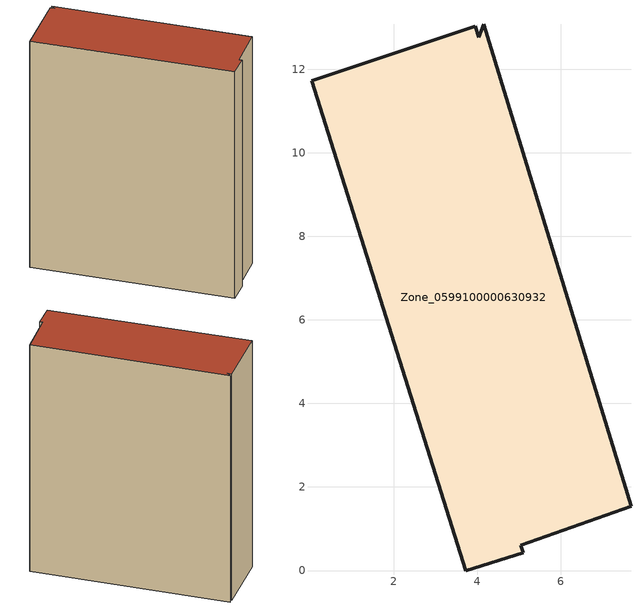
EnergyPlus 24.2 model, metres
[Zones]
Zone_0599100000630932
 floor ground (C_G): 3.96,13.03 4.04,12.77 4.15,13.07 7.68,1.54 5.04,0.6 5.1,0.42 3.73,0 0.03,11.72 z0.36
 wall outside (C_F): 3.96,13.03 0.03,11.72 3.73,0 5.1,0.42 5.04,0.6 7.68,1.54 4.15,13.07 4.04,12.77 3.96,13.03 z0.36:15.18
 roof outside (C_R): 4.04,12.77 3.96,13.03 0.03,11.72 3.73,0 5.1,0.42 5.04,0.6 7.68,1.54 4.15,13.07 z15.18
[BUILDING]
Pand.0599100000630932: North Axis=0; Terrain=City; Loads Convergence Tolerance Value=0.04; Temperature Convergence Tolerance Value=0.4; Solar Distribution=FullExterior; Maximum Number of Warmup Days=25; Minimum Number of Warmup Days=1
[Site:Location]
Rotterdam.The.Hague.AP_ZH_NLD Design_Conditions: Latitude=51.96; Longitude=4.45; Time Zone=1; Elevation=-4.5
[SITE:GROUNDTEMPERATURE:BUILDINGSURFACE]
18, 18, 18, 18, 18, 18, 18, 18, 18, 18, 18, 18
[MATERIAL] Thermal Absorptance=0.9; Solar Absorptance=0.7; Visible Absorptance=0.7
Name | Roughness | Thickness | Conductivity | Density | Specific Heat
G.TI.1946 | MediumSmooth | 0.15 | 1 | 540 | 1210
F.TI.1946 | Rough | 0.3 | 0.857143 | 1920 | 840
R.TI.1946 | MediumRough | 0.2 | 0.1 | 1500 | 1000
[CONSTRUCTION]
C_G: G.TI.1946
C_F: F.TI.1946
C_R: R.TI.1946
[ZONE]
Zone_0599100000630932: Type=1; Multiplier=1; Ceiling Height=Autocalculate; Volume=Autocalculate; Floor Area=autocalculate; Part of Total Floor Area=Yes
[ZONEINFILTRATION:DESIGNFLOWRATE]
Infil_Zone_0599100000630932: Zone or ZoneList or Space or SpaceList=Zone_0599100000630932; Schedule=AlwaysOn; Design Flow Rate Calculation Method=Flow/Area; Flow Rate per Floor Area=0.003; Constant Term Coefficient=1; Temperature Term Coefficient=0; Velocity Term Coefficient=0; Velocity Squared Term Coefficient=0
[HVACTEMPLATE:ZONE:IDEALLOADSAIRSYSTEM]
Zone_0599100000630932: Maximum Heating Supply Air Temperature=50; Minimum Cooling Supply Air Temperature=13; Maximum Heating Supply Air Humidity Ratio=0.0156; Minimum Cooling Supply Air Humidity Ratio=0.0077; Heating Limit=NoLimit; Cooling Limit=NoLimit; Dehumidification Control Type=ConstantSensibleHeatRatio; Cooling Sensible Heat Ratio=0.7; Dehumidification Setpoint=60; Humidification Control Type=None; Humidification Setpoint=30; Outdoor Air Method=None; Outdoor Air Flow Rate per Person=0.00944; Outdoor Air Flow Rate per Zone Floor Area=0; Outdoor Air Flow Rate per Zone=0; Demand Controlled Ventilation Type=None; Outdoor Air Economizer Type=NoEconomizer; Heat Recovery Type=None; Sensible Heat Recovery Effectiveness=0.7; Latent Heat Recovery Effectiveness=0.65
[ZONECONTROL:THERMOSTAT]
ThermostatControl_Zone_0599100000630932: Zone or ZoneList=Zone_0599100000630932; Control Type Schedule=DualSetpointControlType; Control 1=Thermostat_Zone_0599100000630932; Temperature Difference Between Cutout And Setpoint=0
[THERMOSTATSETPOINT:DUALSETPOINT]
Thermostat_Zone_0599100000630932: Heating Setpoint Temperature Schedule=HeatingSetpoint_Zone_0599100000630932; Cooling Setpoint Temperature Schedule=CoolingSetpoint_Zone_0599100000630932
[SCHEDULE:COMPACT]
HeatingSetpoint_Zone_0599100000630932: Through: 12/31, For: AllDays, Until: 24:00, 21
CoolingSetpoint_Zone_0599100000630932: Through: 12/31, For: AllDays, Until: 24:00, 24
DualSetpointControlType: Through: 12/31, For: AllDays, Until: 24:00, 4
AlwaysOn: Through: 12/31, For: AllDays, Until: 24:00, 1
